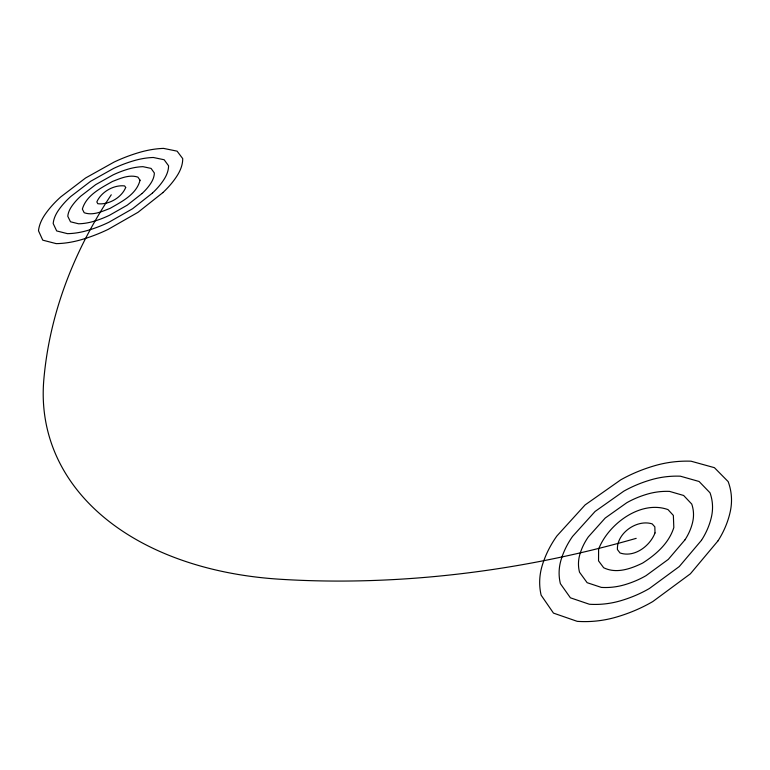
<?xml version="1.0" encoding="UTF-8"?>
<svg xmlns="http://www.w3.org/2000/svg" width="770" height="770" viewBox="0 0 770 770"><rect width="100%" height="100%" fill="white"/><g stroke="black" fill="none" stroke-linecap="round" stroke-linejoin="round"><path stroke-width="1.16" d="M636.193 538.346A645.452 374.143 -12.4 0 1 279.51 579.213A343.016 226.736 -15.4 0 1 43.823 379.677A815.411 532.301 -1.7 0 1 111.265 194.781M598.598 549.164L598.54 560.858L603.67 567.74C616.395 573.997 630.803 568.837 642.69 563.034C656.127 554.429 668.938 543.225 673.827 527.527L673.355 515.419L668.004 509.605C640.621 499.759 608.233 524.168 598.598 549.164M140.044 180.209C136.521 194.444 121.766 201.596 110.081 208.372C101.986 211.461 92.91 215.86 84.19 212.722L82.352 209.094C86.375 195.205 100.755 188.149 112.41 181.489C120.399 178.428 129.283 174.232 137.907 177.129L140.044 180.209M125.693 187.476C121.573 197.678 108.618 205.061 97.78 203.713L96.837 201.923C101.149 191.923 113.854 184.636 124.634 185.917L125.693 187.476M655.01 532.936C650.034 546.055 634.268 557.894 620.023 552.966L617.425 549.568C616.539 533.244 636.982 518.999 652.19 523.898L654.837 526.844L655.01 532.936M718.044 540.809L690.382 573.814L652.825 601.543A134.788 103.045 -7.3 0 1 615.702 617.28A88.117 68.761 -6.3 0 1 577.231 621.351L553.476 613.113L541.127 595.181A90.6 71.668 -3.6 0 1 542.253 565.363A145.068 114.576 -0.6 0 1 556.893 535.968L585.113 504.918L620.793 479.816A144.481 112.362 0.1 0 1 655.097 465.59A89.628 68.338 -1.7 0 1 691.008 461.192L714.406 467.669L728.16 481.606A92.304 69.637 -4.4 0 1 730.326 511.28A134.144 101.265 -6.4 0 1 718.044 540.809M701.47 540.309L679.284 566.547L649.399 588.501A108.426 83.054 -6.7 0 1 619.937 600.956A70.57 54.949 -5.8 0 1 589.377 604.248L570.406 597.809L560.387 583.67A72.168 56.788 -3.7 0 1 561.032 559.963A114.98 90.388 -1.3 0 1 572.553 536.44L595.095 511.444L623.787 491.173A114.595 89.002 -0.8 0 1 651.43 479.681A71.543 54.68 -2.2 0 1 680.353 476.187L699.102 481.491L710.017 492.8A74.132 56.172 -4.3 0 1 711.49 516.699A108.012 81.889 -6 0 1 701.47 540.309M684.992 539.818L668.322 559.366L646.02 575.671A81.793 62.765 -6.1 0 1 624.104 584.911A52.995 41.176 -5.3 0 1 601.351 587.404L587.135 582.688L579.521 572.226A53.89 42.196 -3.8 0 1 579.81 554.564A85.47 66.875 -2.1 0 1 588.318 536.911L605.191 518.056L626.818 502.704A85.249 66.114 -1.6 0 1 647.714 494.003A53.544 41.022 -2.6 0 1 669.553 491.395L683.635 495.476L691.749 504.071A55.825 42.485 -4.2 0 1 692.654 522.108A81.562 62.1 -5.5 0 1 684.992 539.818M162.845 192.635L138.023 212.299L108.272 229.316A95.422 52.187 -21.3 0 1 81.456 239.653A61.947 34.4 -21.5 0 1 56.2 243.628L42.764 240.163L38.5 230.798A62.899 35.574 -21.3 0 1 45.305 214.099A99.301 56.893 -20.7 0 1 60.811 196.879L85.595 177.986L114.095 162.066A98.647 56.335 -20.2 0 1 139.409 152.422A61.86 34.717 -20 0 1 163.548 148.389L177.1 151.161L182.711 158.601A64.641 35.603 -20.3 0 1 177.312 175.435A94.797 51.706 -20.8 0 1 162.845 192.635M152.441 193.068L132.575 208.737L108.878 222.26A76.557 42.032 -21.2 0 1 87.559 230.471A49.54 27.537 -21.3 0 1 67.452 233.656L56.682 230.942L53.188 223.531A50.146 28.288 -21.2 0 1 58.491 210.239A79.031 45.035 -20.7 0 1 70.811 196.466L90.648 181.287L113.536 168.466A78.617 44.679 -20.3 0 1 133.903 160.699A49.482 27.739 -20.1 0 1 153.307 157.484L164.145 159.746L168.563 165.771A51.869 28.644 -20.4 0 1 164.097 179.314A76.153 41.715 -20.8 0 1 152.441 193.068M142.075 193.501L127.185 205.205L109.484 215.273A57.586 31.743 -21.1 0 1 93.584 221.385A37.143 20.675 -21.2 0 1 78.569 223.781L70.493 221.789L67.799 216.293A37.48 21.088 -21.1 0 1 71.677 206.379A58.972 33.428 -20.7 0 1 80.86 196.042L95.74 184.617L112.978 174.944A58.741 33.235 -20.4 0 1 128.34 169.073A37.114 20.78 -20.3 0 1 142.951 166.667L151.074 168.409L154.337 172.971A39.029 21.608 -20.5 0 1 150.881 183.183A57.355 31.57 -20.8 0 1 142.075 193.501"/></g></svg>
